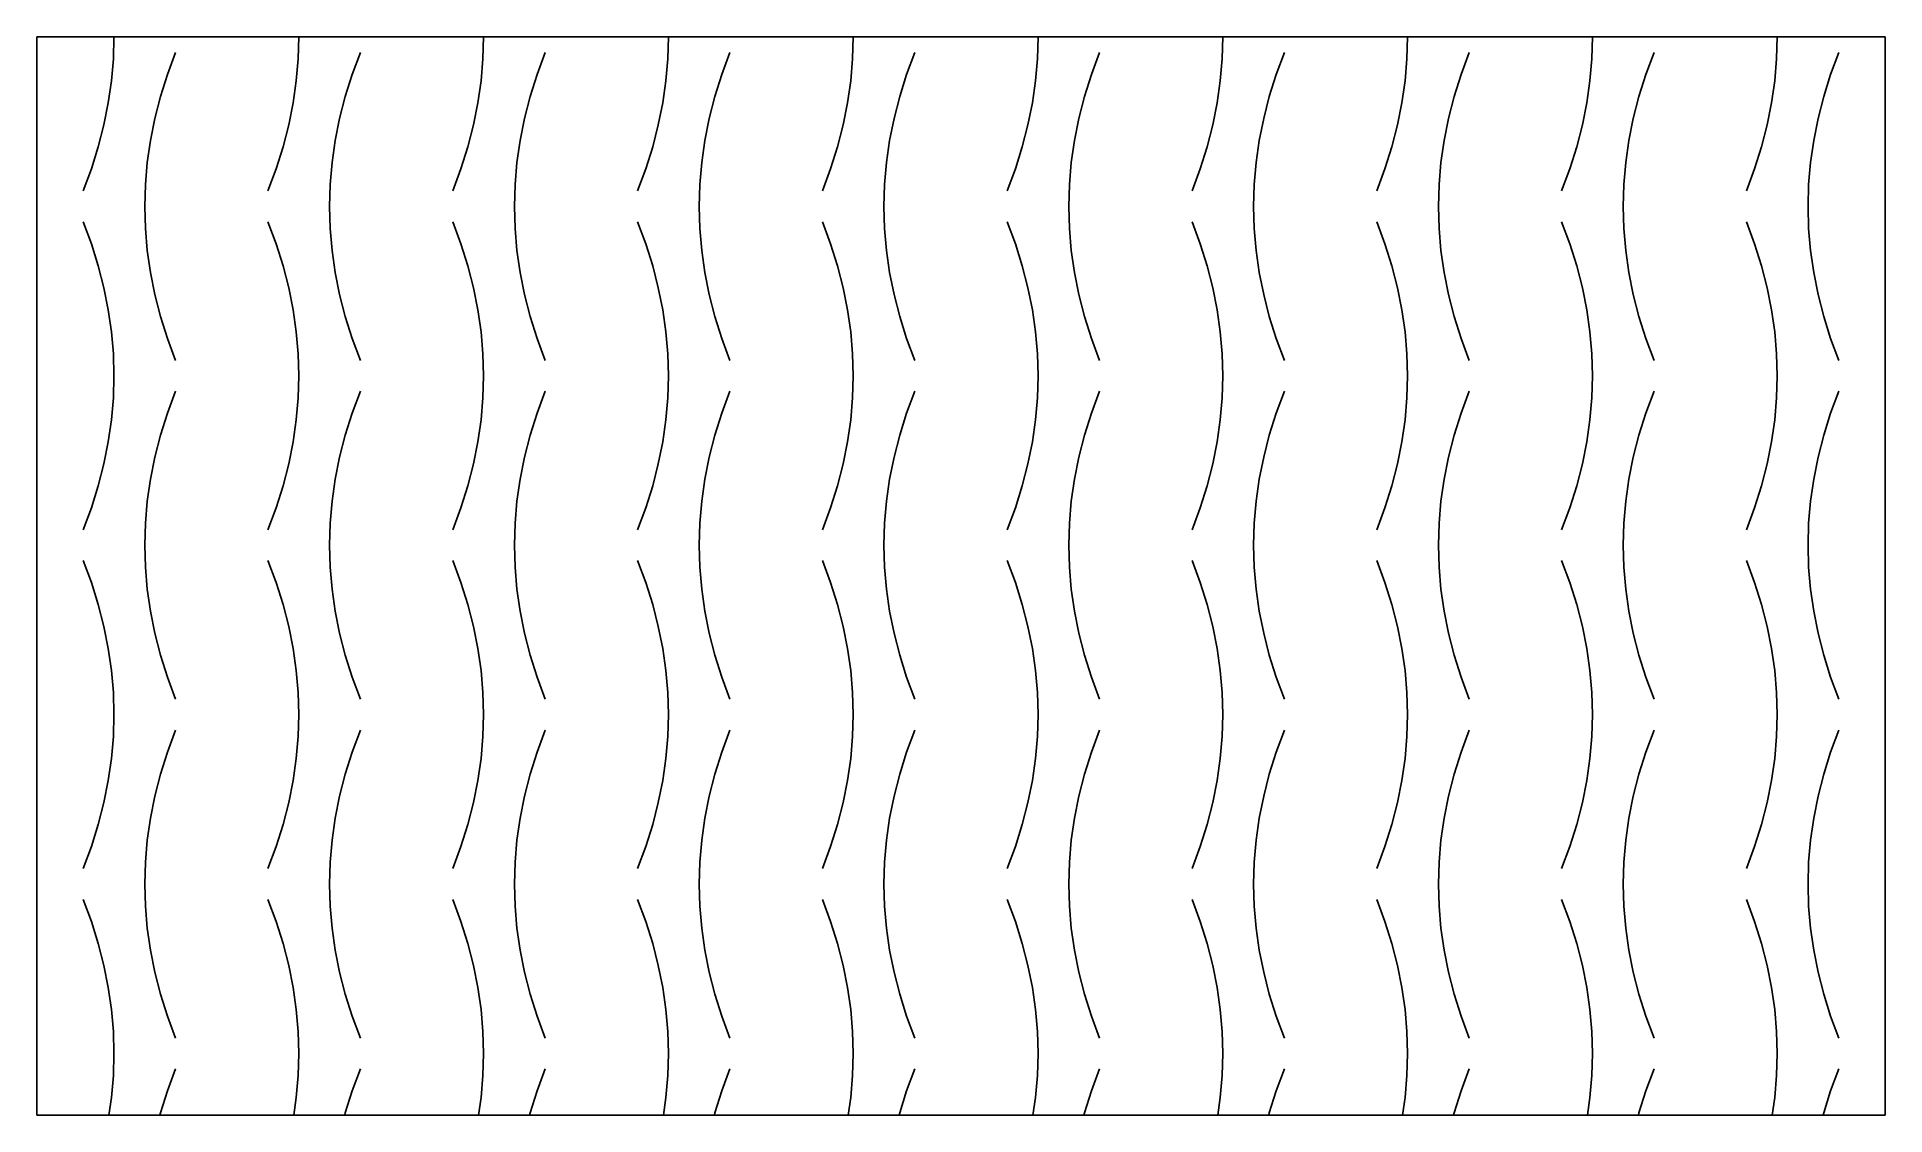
# Model space of a CAD drawing. Header units: millimetres. Extents: x 0 to 120, y 0 to 70.
import ezdxf

# ---------------------------------------------------------------- set-up
doc = ezdxf.new("R2010")
doc.units = ezdxf.units.MM
doc.layers.add('CUT', color=1, linetype='CONTINUOUS')

msp = doc.modelspace()

# ---------------------------------------------------------------- linework, layer by layer
at = {"layer": 'CUT'}
for points in [[(0, 70), (120, 70), (120, 0), (0, 0), (0, 70)], [(5, 70), (5, 70), (4.9592, 68.5714), (4.8367, 67.1429), (4.6327, 65.7143), (4.3469, 64.2857), (3.9796, 62.8571), (3.5306, 61.4286), (3, 60)], [(17, 70), (17, 70), (16.9592, 68.5714), (16.8367, 67.1429), (16.6327, 65.7143), (16.3469, 64.2857), (15.9796, 62.8571), (15.5306, 61.4286), (15, 60)], [(29, 70), (29, 70), (28.9592, 68.5714), (28.8367, 67.1429), (28.6327, 65.7143), (28.3469, 64.2857), (27.9796, 62.8571), (27.5306, 61.4286), (27, 60)], [(41, 70), (41, 70), (40.9592, 68.5714), (40.8367, 67.1429), (40.6327, 65.7143), (40.3469, 64.2857), (39.9796, 62.8571), (39.5306, 61.4286), (39, 60)], [(53, 70), (53, 70), (52.9592, 68.5714), (52.8367, 67.1429), (52.6327, 65.7143), (52.3469, 64.2857), (51.9796, 62.8571), (51.5306, 61.4286), (51, 60)], [(65, 70), (65, 70), (64.9592, 68.5714), (64.8367, 67.1429), (64.6327, 65.7143), (64.3469, 64.2857), (63.9796, 62.8571), (63.5306, 61.4286), (63, 60)], [(77, 70), (77, 70), (76.9592, 68.5714), (76.8367, 67.1429), (76.6327, 65.7143), (76.3469, 64.2857), (75.9796, 62.8571), (75.5306, 61.4286), (75, 60)], [(89, 70), (89, 70), (88.9592, 68.5714), (88.8367, 67.1429), (88.6327, 65.7143), (88.3469, 64.2857), (87.9796, 62.8571), (87.5306, 61.4286), (87, 60)], [(101, 70), (101, 70), (100.9592, 68.5714), (100.8367, 67.1429), (100.6327, 65.7143), (100.3469, 64.2857), (99.9796, 62.8571), (99.5306, 61.4286), (99, 60)], [(113, 70), (113, 70), (112.9592, 68.5714), (112.8367, 67.1429), (112.6327, 65.7143), (112.3469, 64.2857), (111.9796, 62.8571), (111.5306, 61.4286), (111, 60)], [(9, 69), (8.4694, 67.5714), (8.0204, 66.1429), (7.6531, 64.7143), (7.3673, 63.2857), (7.1633, 61.8571), (7.0408, 60.4286), (7, 59), (7.0408, 57.5714), (7.1633, 56.1429), (7.3673, 54.7143), (7.6531, 53.2857), (8.0204, 51.8571), (8.4694, 50.4286), (9, 49)], [(21, 69), (20.4694, 67.5714), (20.0204, 66.1429), (19.6531, 64.7143), (19.3673, 63.2857), (19.1633, 61.8571), (19.0408, 60.4286), (19, 59), (19.0408, 57.5714), (19.1633, 56.1429), (19.3673, 54.7143), (19.6531, 53.2857), (20.0204, 51.8571), (20.4694, 50.4286), (21, 49)], [(33, 69), (32.4694, 67.5714), (32.0204, 66.1429), (31.6531, 64.7143), (31.3673, 63.2857), (31.1633, 61.8571), (31.0408, 60.4286), (31, 59), (31.0408, 57.5714), (31.1633, 56.1429), (31.3673, 54.7143), (31.6531, 53.2857), (32.0204, 51.8571), (32.4694, 50.4286), (33, 49)], [(45, 69), (44.4694, 67.5714), (44.0204, 66.1429), (43.6531, 64.7143), (43.3673, 63.2857), (43.1633, 61.8571), (43.0408, 60.4286), (43, 59), (43.0408, 57.5714), (43.1633, 56.1429), (43.3673, 54.7143), (43.6531, 53.2857), (44.0204, 51.8571), (44.4694, 50.4286), (45, 49)], [(57, 69), (56.4694, 67.5714), (56.0204, 66.1429), (55.6531, 64.7143), (55.3673, 63.2857), (55.1633, 61.8571), (55.0408, 60.4286), (55, 59), (55.0408, 57.5714), (55.1633, 56.1429), (55.3673, 54.7143), (55.6531, 53.2857), (56.0204, 51.8571), (56.4694, 50.4286), (57, 49)], [(69, 69), (68.4694, 67.5714), (68.0204, 66.1429), (67.6531, 64.7143), (67.3673, 63.2857), (67.1633, 61.8571), (67.0408, 60.4286), (67, 59), (67.0408, 57.5714), (67.1633, 56.1429), (67.3673, 54.7143), (67.6531, 53.2857), (68.0204, 51.8571), (68.4694, 50.4286), (69, 49)], [(81, 69), (80.4694, 67.5714), (80.0204, 66.1429), (79.6531, 64.7143), (79.3673, 63.2857), (79.1633, 61.8571), (79.0408, 60.4286), (79, 59), (79.0408, 57.5714), (79.1633, 56.1429), (79.3673, 54.7143), (79.6531, 53.2857), (80.0204, 51.8571), (80.4694, 50.4286), (81, 49)], [(93, 69), (92.4694, 67.5714), (92.0204, 66.1429), (91.6531, 64.7143), (91.3673, 63.2857), (91.1633, 61.8571), (91.0408, 60.4286), (91, 59), (91.0408, 57.5714), (91.1633, 56.1429), (91.3673, 54.7143), (91.6531, 53.2857), (92.0204, 51.8571), (92.4694, 50.4286), (93, 49)], [(105, 69), (104.4694, 67.5714), (104.0204, 66.1429), (103.6531, 64.7143), (103.3673, 63.2857), (103.1633, 61.8571), (103.0408, 60.4286), (103, 59), (103.0408, 57.5714), (103.1633, 56.1429), (103.3673, 54.7143), (103.6531, 53.2857), (104.0204, 51.8571), (104.4694, 50.4286), (105, 49)], [(117, 69), (116.4694, 67.5714), (116.0204, 66.1429), (115.6531, 64.7143), (115.3673, 63.2857), (115.1633, 61.8571), (115.0408, 60.4286), (115, 59), (115.0408, 57.5714), (115.1633, 56.1429), (115.3673, 54.7143), (115.6531, 53.2857), (116.0204, 51.8571), (116.4694, 50.4286), (117, 49)], [(3, 58), (3.5306, 56.5714), (3.9796, 55.1429), (4.3469, 53.7143), (4.6327, 52.2857), (4.8367, 50.8571), (4.9592, 49.4286), (5, 48), (4.9592, 46.5714), (4.8367, 45.1429), (4.6327, 43.7143), (4.3469, 42.2857), (3.9796, 40.8571), (3.5306, 39.4286), (3, 38)], [(15, 58), (15.5306, 56.5714), (15.9796, 55.1429), (16.3469, 53.7143), (16.6327, 52.2857), (16.8367, 50.8571), (16.9592, 49.4286), (17, 48), (16.9592, 46.5714), (16.8367, 45.1429), (16.6327, 43.7143), (16.3469, 42.2857), (15.9796, 40.8571), (15.5306, 39.4286), (15, 38)], [(27, 58), (27.5306, 56.5714), (27.9796, 55.1429), (28.3469, 53.7143), (28.6327, 52.2857), (28.8367, 50.8571), (28.9592, 49.4286), (29, 48), (28.9592, 46.5714), (28.8367, 45.1429), (28.6327, 43.7143), (28.3469, 42.2857), (27.9796, 40.8571), (27.5306, 39.4286), (27, 38)], [(39, 58), (39.5306, 56.5714), (39.9796, 55.1429), (40.3469, 53.7143), (40.6327, 52.2857), (40.8367, 50.8571), (40.9592, 49.4286), (41, 48), (40.9592, 46.5714), (40.8367, 45.1429), (40.6327, 43.7143), (40.3469, 42.2857), (39.9796, 40.8571), (39.5306, 39.4286), (39, 38)], [(51, 58), (51.5306, 56.5714), (51.9796, 55.1429), (52.3469, 53.7143), (52.6327, 52.2857), (52.8367, 50.8571), (52.9592, 49.4286), (53, 48), (52.9592, 46.5714), (52.8367, 45.1429), (52.6327, 43.7143), (52.3469, 42.2857), (51.9796, 40.8571), (51.5306, 39.4286), (51, 38)], [(63, 58), (63.5306, 56.5714), (63.9796, 55.1429), (64.3469, 53.7143), (64.6327, 52.2857), (64.8367, 50.8571), (64.9592, 49.4286), (65, 48), (64.9592, 46.5714), (64.8367, 45.1429), (64.6327, 43.7143), (64.3469, 42.2857), (63.9796, 40.8571), (63.5306, 39.4286), (63, 38)], [(75, 58), (75.5306, 56.5714), (75.9796, 55.1429), (76.3469, 53.7143), (76.6327, 52.2857), (76.8367, 50.8571), (76.9592, 49.4286), (77, 48), (76.9592, 46.5714), (76.8367, 45.1429), (76.6327, 43.7143), (76.3469, 42.2857), (75.9796, 40.8571), (75.5306, 39.4286), (75, 38)], [(87, 58), (87.5306, 56.5714), (87.9796, 55.1429), (88.3469, 53.7143), (88.6327, 52.2857), (88.8367, 50.8571), (88.9592, 49.4286), (89, 48), (88.9592, 46.5714), (88.8367, 45.1429), (88.6327, 43.7143), (88.3469, 42.2857), (87.9796, 40.8571), (87.5306, 39.4286), (87, 38)], [(99, 58), (99.5306, 56.5714), (99.9796, 55.1429), (100.3469, 53.7143), (100.6327, 52.2857), (100.8367, 50.8571), (100.9592, 49.4286), (101, 48), (100.9592, 46.5714), (100.8367, 45.1429), (100.6327, 43.7143), (100.3469, 42.2857), (99.9796, 40.8571), (99.5306, 39.4286), (99, 38)], [(111, 58), (111.5306, 56.5714), (111.9796, 55.1429), (112.3469, 53.7143), (112.6327, 52.2857), (112.8367, 50.8571), (112.9592, 49.4286), (113, 48), (112.9592, 46.5714), (112.8367, 45.1429), (112.6327, 43.7143), (112.3469, 42.2857), (111.9796, 40.8571), (111.5306, 39.4286), (111, 38)], [(9, 47), (8.4694, 45.5714), (8.0204, 44.1429), (7.6531, 42.7143), (7.3673, 41.2857), (7.1633, 39.8571), (7.0408, 38.4286), (7, 37), (7.0408, 35.5714), (7.1633, 34.1429), (7.3673, 32.7143), (7.6531, 31.2857), (8.0204, 29.8571), (8.4694, 28.4286), (9, 27)], [(21, 47), (20.4694, 45.5714), (20.0204, 44.1429), (19.6531, 42.7143), (19.3673, 41.2857), (19.1633, 39.8571), (19.0408, 38.4286), (19, 37), (19.0408, 35.5714), (19.1633, 34.1429), (19.3673, 32.7143), (19.6531, 31.2857), (20.0204, 29.8571), (20.4694, 28.4286), (21, 27)], [(33, 47), (32.4694, 45.5714), (32.0204, 44.1429), (31.6531, 42.7143), (31.3673, 41.2857), (31.1633, 39.8571), (31.0408, 38.4286), (31, 37), (31.0408, 35.5714), (31.1633, 34.1429), (31.3673, 32.7143), (31.6531, 31.2857), (32.0204, 29.8571), (32.4694, 28.4286), (33, 27)], [(45, 47), (44.4694, 45.5714), (44.0204, 44.1429), (43.6531, 42.7143), (43.3673, 41.2857), (43.1633, 39.8571), (43.0408, 38.4286), (43, 37), (43.0408, 35.5714), (43.1633, 34.1429), (43.3673, 32.7143), (43.6531, 31.2857), (44.0204, 29.8571), (44.4694, 28.4286), (45, 27)], [(57, 47), (56.4694, 45.5714), (56.0204, 44.1429), (55.6531, 42.7143), (55.3673, 41.2857), (55.1633, 39.8571), (55.0408, 38.4286), (55, 37), (55.0408, 35.5714), (55.1633, 34.1429), (55.3673, 32.7143), (55.6531, 31.2857), (56.0204, 29.8571), (56.4694, 28.4286), (57, 27)], [(69, 47), (68.4694, 45.5714), (68.0204, 44.1429), (67.6531, 42.7143), (67.3673, 41.2857), (67.1633, 39.8571), (67.0408, 38.4286), (67, 37), (67.0408, 35.5714), (67.1633, 34.1429), (67.3673, 32.7143), (67.6531, 31.2857), (68.0204, 29.8571), (68.4694, 28.4286), (69, 27)], [(81, 47), (80.4694, 45.5714), (80.0204, 44.1429), (79.6531, 42.7143), (79.3673, 41.2857), (79.1633, 39.8571), (79.0408, 38.4286), (79, 37), (79.0408, 35.5714), (79.1633, 34.1429), (79.3673, 32.7143), (79.6531, 31.2857), (80.0204, 29.8571), (80.4694, 28.4286), (81, 27)], [(93, 47), (92.4694, 45.5714), (92.0204, 44.1429), (91.6531, 42.7143), (91.3673, 41.2857), (91.1633, 39.8571), (91.0408, 38.4286), (91, 37), (91.0408, 35.5714), (91.1633, 34.1429), (91.3673, 32.7143), (91.6531, 31.2857), (92.0204, 29.8571), (92.4694, 28.4286), (93, 27)], [(105, 47), (104.4694, 45.5714), (104.0204, 44.1429), (103.6531, 42.7143), (103.3673, 41.2857), (103.1633, 39.8571), (103.0408, 38.4286), (103, 37), (103.0408, 35.5714), (103.1633, 34.1429), (103.3673, 32.7143), (103.6531, 31.2857), (104.0204, 29.8571), (104.4694, 28.4286), (105, 27)], [(117, 47), (116.4694, 45.5714), (116.0204, 44.1429), (115.6531, 42.7143), (115.3673, 41.2857), (115.1633, 39.8571), (115.0408, 38.4286), (115, 37), (115.0408, 35.5714), (115.1633, 34.1429), (115.3673, 32.7143), (115.6531, 31.2857), (116.0204, 29.8571), (116.4694, 28.4286), (117, 27)], [(3, 36), (3.5306, 34.5714), (3.9796, 33.1429), (4.3469, 31.7143), (4.6327, 30.2857), (4.8367, 28.8571), (4.9592, 27.4286), (5, 26), (4.9592, 24.5714), (4.8367, 23.1429), (4.6327, 21.7143), (4.3469, 20.2857), (3.9796, 18.8571), (3.5306, 17.4286), (3, 16)], [(15, 36), (15.5306, 34.5714), (15.9796, 33.1429), (16.3469, 31.7143), (16.6327, 30.2857), (16.8367, 28.8571), (16.9592, 27.4286), (17, 26), (16.9592, 24.5714), (16.8367, 23.1429), (16.6327, 21.7143), (16.3469, 20.2857), (15.9796, 18.8571), (15.5306, 17.4286), (15, 16)], [(27, 36), (27.5306, 34.5714), (27.9796, 33.1429), (28.3469, 31.7143), (28.6327, 30.2857), (28.8367, 28.8571), (28.9592, 27.4286), (29, 26), (28.9592, 24.5714), (28.8367, 23.1429), (28.6327, 21.7143), (28.3469, 20.2857), (27.9796, 18.8571), (27.5306, 17.4286), (27, 16)], [(39, 36), (39.5306, 34.5714), (39.9796, 33.1429), (40.3469, 31.7143), (40.6327, 30.2857), (40.8367, 28.8571), (40.9592, 27.4286), (41, 26), (40.9592, 24.5714), (40.8367, 23.1429), (40.6327, 21.7143), (40.3469, 20.2857), (39.9796, 18.8571), (39.5306, 17.4286), (39, 16)], [(51, 36), (51.5306, 34.5714), (51.9796, 33.1429), (52.3469, 31.7143), (52.6327, 30.2857), (52.8367, 28.8571), (52.9592, 27.4286), (53, 26), (52.9592, 24.5714), (52.8367, 23.1429), (52.6327, 21.7143), (52.3469, 20.2857), (51.9796, 18.8571), (51.5306, 17.4286), (51, 16)], [(63, 36), (63.5306, 34.5714), (63.9796, 33.1429), (64.3469, 31.7143), (64.6327, 30.2857), (64.8367, 28.8571), (64.9592, 27.4286), (65, 26), (64.9592, 24.5714), (64.8367, 23.1429), (64.6327, 21.7143), (64.3469, 20.2857), (63.9796, 18.8571), (63.5306, 17.4286), (63, 16)], [(75, 36), (75.5306, 34.5714), (75.9796, 33.1429), (76.3469, 31.7143), (76.6327, 30.2857), (76.8367, 28.8571), (76.9592, 27.4286), (77, 26), (76.9592, 24.5714), (76.8367, 23.1429), (76.6327, 21.7143), (76.3469, 20.2857), (75.9796, 18.8571), (75.5306, 17.4286), (75, 16)], [(87, 36), (87.5306, 34.5714), (87.9796, 33.1429), (88.3469, 31.7143), (88.6327, 30.2857), (88.8367, 28.8571), (88.9592, 27.4286), (89, 26), (88.9592, 24.5714), (88.8367, 23.1429), (88.6327, 21.7143), (88.3469, 20.2857), (87.9796, 18.8571), (87.5306, 17.4286), (87, 16)], [(99, 36), (99.5306, 34.5714), (99.9796, 33.1429), (100.3469, 31.7143), (100.6327, 30.2857), (100.8367, 28.8571), (100.9592, 27.4286), (101, 26), (100.9592, 24.5714), (100.8367, 23.1429), (100.6327, 21.7143), (100.3469, 20.2857), (99.9796, 18.8571), (99.5306, 17.4286), (99, 16)], [(111, 36), (111.5306, 34.5714), (111.9796, 33.1429), (112.3469, 31.7143), (112.6327, 30.2857), (112.8367, 28.8571), (112.9592, 27.4286), (113, 26), (112.9592, 24.5714), (112.8367, 23.1429), (112.6327, 21.7143), (112.3469, 20.2857), (111.9796, 18.8571), (111.5306, 17.4286), (111, 16)], [(9, 25), (8.4694, 23.5714), (8.0204, 22.1429), (7.6531, 20.7143), (7.3673, 19.2857), (7.1633, 17.8571), (7.0408, 16.4286), (7, 15), (7.0408, 13.5714), (7.1633, 12.1429), (7.3673, 10.7143), (7.6531, 9.2857), (8.0204, 7.8571), (8.4694, 6.4286), (9, 5)], [(21, 25), (20.4694, 23.5714), (20.0204, 22.1429), (19.6531, 20.7143), (19.3673, 19.2857), (19.1633, 17.8571), (19.0408, 16.4286), (19, 15), (19.0408, 13.5714), (19.1633, 12.1429), (19.3673, 10.7143), (19.6531, 9.2857), (20.0204, 7.8571), (20.4694, 6.4286), (21, 5)], [(33, 25), (32.4694, 23.5714), (32.0204, 22.1429), (31.6531, 20.7143), (31.3673, 19.2857), (31.1633, 17.8571), (31.0408, 16.4286), (31, 15), (31.0408, 13.5714), (31.1633, 12.1429), (31.3673, 10.7143), (31.6531, 9.2857), (32.0204, 7.8571), (32.4694, 6.4286), (33, 5)], [(45, 25), (44.4694, 23.5714), (44.0204, 22.1429), (43.6531, 20.7143), (43.3673, 19.2857), (43.1633, 17.8571), (43.0408, 16.4286), (43, 15), (43.0408, 13.5714), (43.1633, 12.1429), (43.3673, 10.7143), (43.6531, 9.2857), (44.0204, 7.8571), (44.4694, 6.4286), (45, 5)], [(57, 25), (56.4694, 23.5714), (56.0204, 22.1429), (55.6531, 20.7143), (55.3673, 19.2857), (55.1633, 17.8571), (55.0408, 16.4286), (55, 15), (55.0408, 13.5714), (55.1633, 12.1429), (55.3673, 10.7143), (55.6531, 9.2857), (56.0204, 7.8571), (56.4694, 6.4286), (57, 5)], [(69, 25), (68.4694, 23.5714), (68.0204, 22.1429), (67.6531, 20.7143), (67.3673, 19.2857), (67.1633, 17.8571), (67.0408, 16.4286), (67, 15), (67.0408, 13.5714), (67.1633, 12.1429), (67.3673, 10.7143), (67.6531, 9.2857), (68.0204, 7.8571), (68.4694, 6.4286), (69, 5)], [(81, 25), (80.4694, 23.5714), (80.0204, 22.1429), (79.6531, 20.7143), (79.3673, 19.2857), (79.1633, 17.8571), (79.0408, 16.4286), (79, 15), (79.0408, 13.5714), (79.1633, 12.1429), (79.3673, 10.7143), (79.6531, 9.2857), (80.0204, 7.8571), (80.4694, 6.4286), (81, 5)], [(93, 25), (92.4694, 23.5714), (92.0204, 22.1429), (91.6531, 20.7143), (91.3673, 19.2857), (91.1633, 17.8571), (91.0408, 16.4286), (91, 15), (91.0408, 13.5714), (91.1633, 12.1429), (91.3673, 10.7143), (91.6531, 9.2857), (92.0204, 7.8571), (92.4694, 6.4286), (93, 5)], [(105, 25), (104.4694, 23.5714), (104.0204, 22.1429), (103.6531, 20.7143), (103.3673, 19.2857), (103.1633, 17.8571), (103.0408, 16.4286), (103, 15), (103.0408, 13.5714), (103.1633, 12.1429), (103.3673, 10.7143), (103.6531, 9.2857), (104.0204, 7.8571), (104.4694, 6.4286), (105, 5)], [(117, 25), (116.4694, 23.5714), (116.0204, 22.1429), (115.6531, 20.7143), (115.3673, 19.2857), (115.1633, 17.8571), (115.0408, 16.4286), (115, 15), (115.0408, 13.5714), (115.1633, 12.1429), (115.3673, 10.7143), (115.6531, 9.2857), (116.0204, 7.8571), (116.4694, 6.4286), (117, 5)], [(3, 14), (3.5306, 12.5714), (3.9796, 11.1429), (4.3469, 9.7143), (4.6327, 8.2857), (4.8367, 6.8571), (4.9592, 5.4286), (5, 4), (4.9592, 2.5714), (4.8367, 1.1429), (4.6735, 0)], [(15, 14), (15.5306, 12.5714), (15.9796, 11.1429), (16.3469, 9.7143), (16.6327, 8.2857), (16.8367, 6.8571), (16.9592, 5.4286), (17, 4), (16.9592, 2.5714), (16.8367, 1.1429), (16.6735, 0)], [(27, 14), (27.5306, 12.5714), (27.9796, 11.1429), (28.3469, 9.7143), (28.6327, 8.2857), (28.8367, 6.8571), (28.9592, 5.4286), (29, 4), (28.9592, 2.5714), (28.8367, 1.1429), (28.6735, 0)], [(39, 14), (39.5306, 12.5714), (39.9796, 11.1429), (40.3469, 9.7143), (40.6327, 8.2857), (40.8367, 6.8571), (40.9592, 5.4286), (41, 4), (40.9592, 2.5714), (40.8367, 1.1429), (40.6735, 0)], [(51, 14), (51.5306, 12.5714), (51.9796, 11.1429), (52.3469, 9.7143), (52.6327, 8.2857), (52.8367, 6.8571), (52.9592, 5.4286), (53, 4), (52.9592, 2.5714), (52.8367, 1.1429), (52.6735, 0)], [(63, 14), (63.5306, 12.5714), (63.9796, 11.1429), (64.3469, 9.7143), (64.6327, 8.2857), (64.8367, 6.8571), (64.9592, 5.4286), (65, 4), (64.9592, 2.5714), (64.8367, 1.1429), (64.6735, 0)], [(75, 14), (75.5306, 12.5714), (75.9796, 11.1429), (76.3469, 9.7143), (76.6327, 8.2857), (76.8367, 6.8571), (76.9592, 5.4286), (77, 4), (76.9592, 2.5714), (76.8367, 1.1429), (76.6735, 0)], [(87, 14), (87.5306, 12.5714), (87.9796, 11.1429), (88.3469, 9.7143), (88.6327, 8.2857), (88.8367, 6.8571), (88.9592, 5.4286), (89, 4), (88.9592, 2.5714), (88.8367, 1.1429), (88.6735, 0)], [(99, 14), (99.5306, 12.5714), (99.9796, 11.1429), (100.3469, 9.7143), (100.6327, 8.2857), (100.8367, 6.8571), (100.9592, 5.4286), (101, 4), (100.9592, 2.5714), (100.8367, 1.1429), (100.6735, 0)], [(111, 14), (111.5306, 12.5714), (111.9796, 11.1429), (112.3469, 9.7143), (112.6327, 8.2857), (112.8367, 6.8571), (112.9592, 5.4286), (113, 4), (112.9592, 2.5714), (112.8367, 1.1429), (112.6735, 0)], [(9, 3), (8.4694, 1.5714), (8.0204, 0.1429), (7.9837, 0)], [(21, 3), (20.4694, 1.5714), (20.0204, 0.1429), (19.9837, 0)], [(33, 3), (32.4694, 1.5714), (32.0204, 0.1429), (31.9837, 0)], [(45, 3), (44.4694, 1.5714), (44.0204, 0.1429), (43.9837, 0)], [(57, 3), (56.4694, 1.5714), (56.0204, 0.1429), (55.9837, 0)], [(69, 3), (68.4694, 1.5714), (68.0204, 0.1429), (67.9837, 0)], [(81, 3), (80.4694, 1.5714), (80.0204, 0.1429), (79.9837, 0)], [(93, 3), (92.4694, 1.5714), (92.0204, 0.1429), (91.9837, 0)], [(105, 3), (104.4694, 1.5714), (104.0204, 0.1429), (103.9837, 0)], [(117, 3), (116.4694, 1.5714), (116.0204, 0.1429), (115.9837, 0)]]:
    msp.add_lwpolyline(points, dxfattribs=at)

doc.saveas('drawing.dxf')
